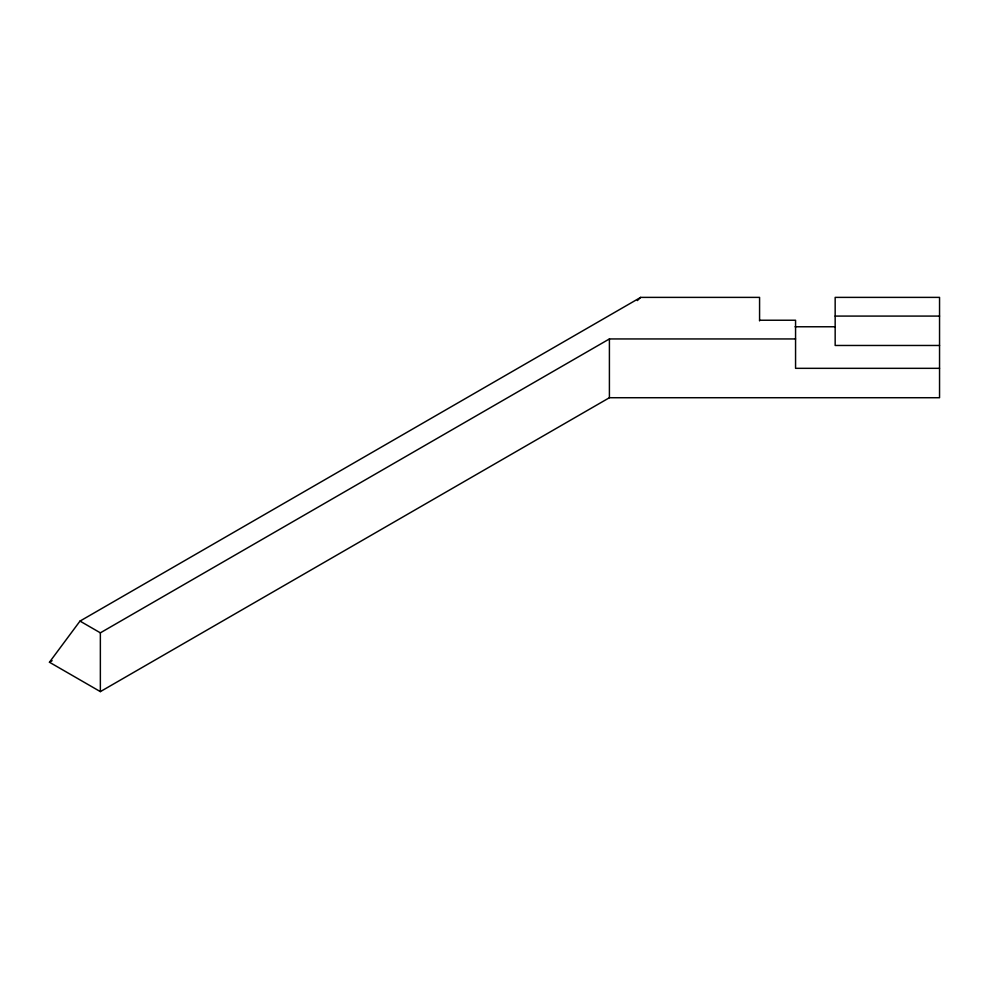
<?xml version="1.0" encoding="UTF-8"?>
<svg xmlns="http://www.w3.org/2000/svg" width="989" height="989" viewBox="0 0 989 989"><rect width="100%" height="100%" fill="white"/><g stroke="black" fill="none" stroke-linecap="round" stroke-linejoin="round"><path stroke-width="1.48" d="M939.55 345.47L835.161 345.47L835.161 297.38L939.55 297.38L939.55 397.726L609.409 397.726L100.359 691.62L49.45 662.234L79.998 621.092L640.674 297.38L759.577 297.38L759.577 320.893M637.349 300.582L640.674 297.38M49.45 662.234L52.12 660.689M79.998 621.092L100.359 632.836L609.409 338.943L795.564 338.943M835.161 316.084L939.55 316.084M759.577 320.238L795.564 320.238L795.564 368.328L939.55 368.328M795.057 326.766L835.161 326.766M609.409 338.943L609.409 397.726M100.359 632.836L100.359 691.62"/></g></svg>
